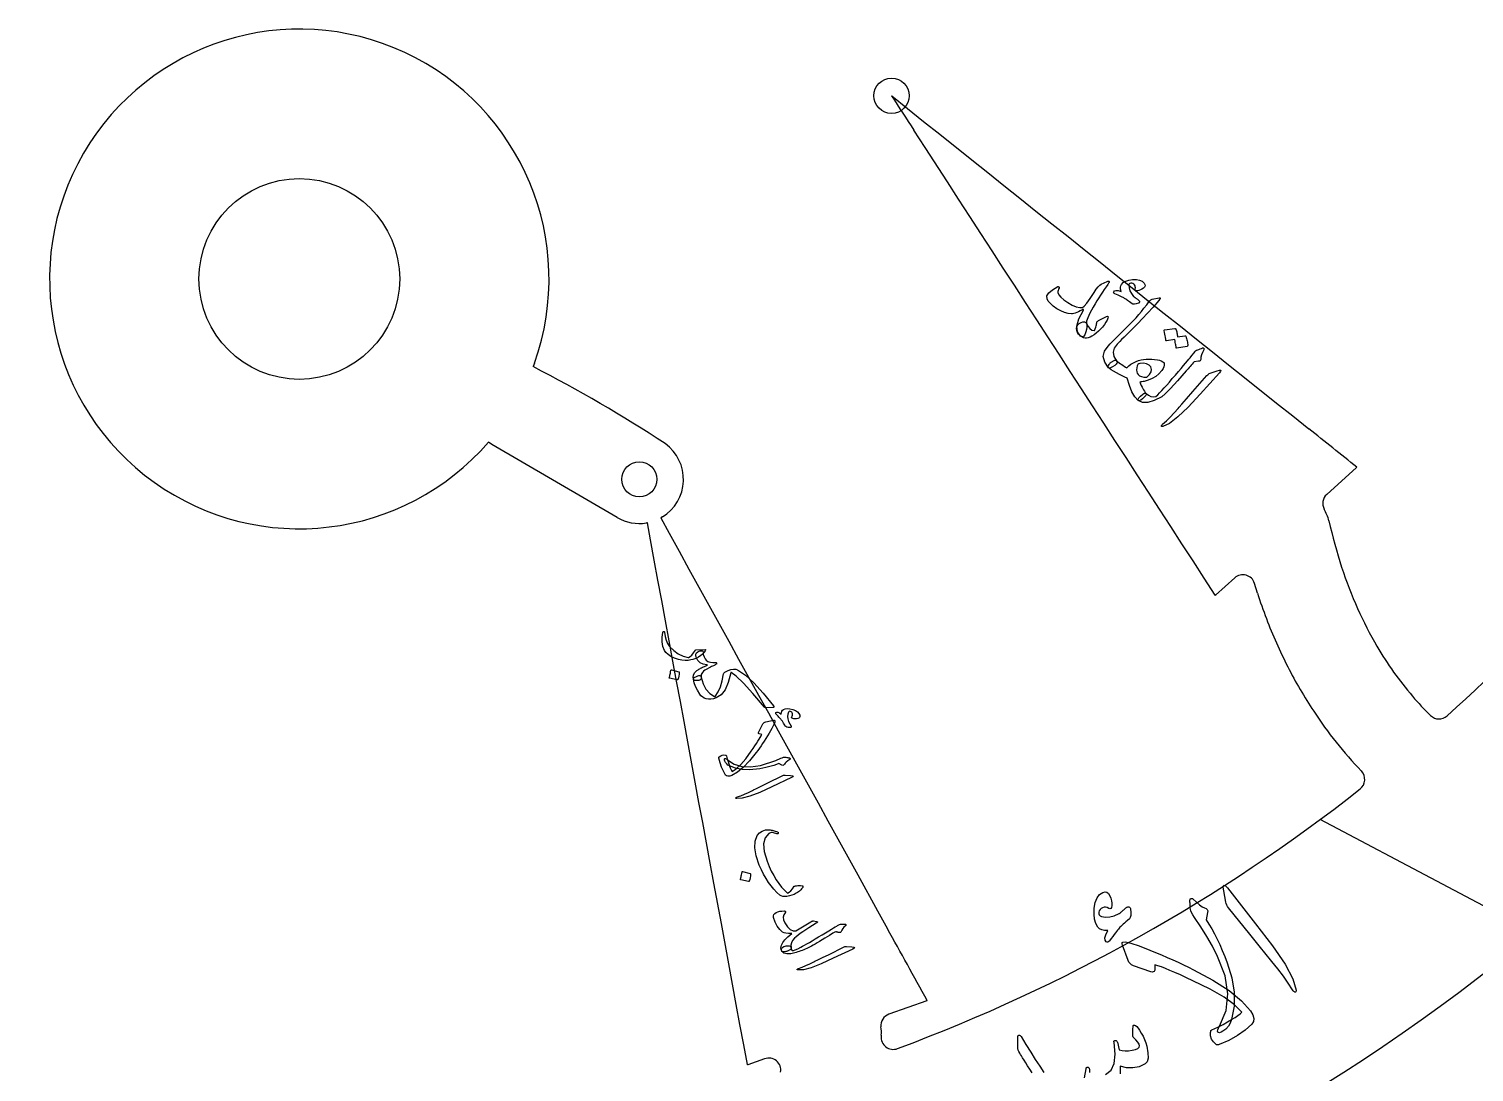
# Model space of a CAD drawing. Header units: millimetres. Extents: x -61 to 61, y -61 to 61.
# Drawn here: x -5.59 to 24.29, y -16.39 to 5.17 of the extents above; entities that cross this region are included whole.
import ezdxf

# ---------------------------------------------------------------- set-up
doc = ezdxf.new("R2010")
doc.units = ezdxf.units.MM
for name, color, linetype in [('CUT_INNER', 6, 'Continuous'), ('CUT_OUTER', 1, 'Continuous'), ('ENGRAVE', 7, 'Continuous'), ('TEXT', 5, 'Continuous')]:
    doc.layers.add(name, color=color, linetype=linetype)

msp = doc.modelspace()

# ---------------------------------------------------------------- linework, layer by layer
at = {"layer": 'CUT_INNER'}
for points in [[(12.2472, 3.7856), (12.251, 3.7828), (12.578, 3.5219), (12.9099, 3.2572), (13.2417, 2.9925), (13.9053, 2.4631), (14.2371, 2.1984), (14.5689, 1.9337), (14.9007, 1.6689), (15.2325, 1.4042), (15.5643, 1.1395), (15.8961, 0.8748), (16.2279, 0.6101), (16.5597, 0.3454), (16.8915, 0.0807), (17.2233, -0.184), (17.5551, -0.4488), (17.8869, -0.7135), (18.2187, -0.9782), (18.5505, -1.2429), (18.8824, -1.5076), (19.2142, -1.7723), (19.546, -2.037), (20.2096, -2.5665), (20.5414, -2.8312), (20.8732, -3.0959)], [(19.3437, -6.1784), (18.9472, -6.5378), (18.9428, -6.5414), (18.9395, -6.5368), (18.7119, -6.1857), (18.4809, -5.8295), (18.25, -5.4734), (18.0191, -5.1172), (17.7882, -4.7611), (17.5573, -4.4049), (17.3264, -4.0488), (17.0955, -3.6926), (16.8645, -3.3364), (16.6336, -2.9803), (16.4027, -2.6241), (16.1718, -2.268), (15.9409, -1.9118), (15.71, -1.5557), (15.479, -1.1995), (15.2481, -0.8434), (15.0172, -0.4872), (14.7863, -0.1311), (14.5554, 0.2251), (14.3245, 0.5813), (14.0936, 0.9374), (13.8626, 1.2936), (13.6317, 1.6497), (13.4008, 2.0059), (12.939, 2.7182), (12.7081, 3.0743)], [(4.8614, -1.7411), (4.8352, -1.8115)], [(6.5734, -4.9299), (3.983, -3.4201), (3.9101, -3.3727)], [(21.8682, -3.89), (21.8641, -3.8941), (21.2455, -4.4548)], [(9.6222, -16.1187), (9.2717, -16.2441), (9.2663, -16.2458), (9.265, -16.2402), (9.189, -15.8287), (9.112, -15.4113), (9.0349, -14.9939), (8.8808, -14.1591), (8.7268, -13.3243), (8.5727, -12.4894), (8.4956, -12.072), (8.4186, -11.6546), (8.3415, -11.2372), (8.2645, -10.8198), (8.1875, -10.4024), (8.0334, -9.5676), (7.9563, -9.1502), (7.8793, -8.7327), (7.8022, -8.3153), (7.7252, -7.8979), (7.6481, -7.4805), (7.5711, -7.0631), (7.4941, -6.6457), (7.417, -6.2283), (7.34, -5.8109), (7.2629, -5.3935), (7.1973, -5.038), (7.177, -5.0422)], [(7.5103, -4.9184), (7.4726, -4.9391), (7.6475, -5.2558), (7.8528, -5.6274), (8.058, -5.9989), (8.2633, -6.3705), (8.4685, -6.742), (8.6738, -7.1135), (8.879, -7.4851), (9.0843, -7.8566), (9.2895, -8.2282), (9.4948, -8.5997), (9.7, -8.9712), (9.9053, -9.3428), (10.1105, -9.7143), (10.3158, -10.0858), (10.521, -10.4574), (10.7263, -10.8289), (10.9315, -11.2005), (11.1368, -11.572), (11.342, -11.9435), (11.5472, -12.3151), (11.9577, -13.0582), (12.163, -13.4297)], [(19.8125, -6.4963), (19.751, -6.2917)], [(12.9836, -14.9157), (12.9783, -14.9179), (12.1922, -15.1991)], [(12.0345, -15.6336), (12.0329, -15.6489)]]:
    msp.add_lwpolyline(points, dxfattribs=at)
msp.add_circle((0, 0), 2.075, dxfattribs=at)
for centre, radius, start, end in [((0, 0), 5.1637, 340.29547, 319.22034), ((0.0025, 17.3584), 35.49, 311.96577, 338.90813), ((673.6834, 431.8748), 787.8822, 212.9114146, 212.9730474), ((-9.5508, -29.619), 31.3084, 56.85782, 62.64568), ((0.0002, 17.3591), 43.3897, 274.21945, 332.84755), ((-593.1369, -773.4125), 985.0868, 51.368029, 51.4420743), ((7.0323, -4.1426), 0.9113, 301.64063, 54.14063), ((21.4134, -4.64), 0.25, 132.1875, 208.07725), ((20.3959, -5.2217), 0.9221, 14.02473, 30.21132), ((7.0323, -4.1426), 0.9113, 239.76562, 279.14062), ((31.5146, -2.7065), 10.4777, 192.63383, 198.07495), ((29.9727, -3.2041), 8.8575, 198.10945, 204.04927), ((19.5116, -6.3637), 0.25, 16.7296, 132.1875), ((30.1513, -3.1404), 10.8698, 197.9832, 200.91509), ((29.0838, -3.5993), 7.8848, 204.05889, 210.42818), ((29.5057, -3.3978), 10.1748, 200.8587, 206.99205), ((28.4737, -3.963), 7.1745, 210.39225, 220.51341), ((28.7989, -3.7559), 9.3825, 207.00256, 213.51633), ((26.7427, -5.5207), 4.8469, 219.80669, 226.26553), ((28.3995, -4.0204), 8.9035, 213.51634, 223.68628), ((23.5669, -8.8443), 0.25, 225.59311, 312.01172), ((21.7825, -10.3452), 0.2501, 308.1562, 44.41447), ((0.0029, 17.3534), 35.4859, 290.39511, 308.17798), ((-2288.0211, -1284.5953), 2628.0618, 28.8896316, 28.9266401), ((12.2764, -15.4345), 0.25, 109.6875, 185.51508), ((11.1402, -15.5811), 0.8958, 356.6445, 7.86351), ((12.2817, -15.6738), 0.25, 174.26508, 290.56641), ((9.7065, -16.3541), 0.25, 350.90914, 109.6875)]:
    msp.add_arc(centre, radius, start, end, dxfattribs=at)
at = {"layer": 'CUT_OUTER'}
msp.add_circle((0, 0), 60.75, dxfattribs=at)
at = {"layer": 'ENGRAVE'}
msp.add_lwpolyline([(28.6979, -15.1849), (21.1123, -11.1711)], dxfattribs=at)
for centre, radius in [((0, 17.3597), 40.0734), ((12.2462, 3.7866), 0.3645), ((7.0318, -4.1412), 0.3645)]:
    msp.add_circle(centre, radius, dxfattribs=at)
at = {"layer": 'TEXT'}
for points in [[(16.7199, -0.1114), (16.6822, -0.1643), (16.6446, -0.2188), (16.607, -0.275), (16.5694, -0.3327), (16.5316, -0.3923), (16.4934, -0.4539), (16.4548, -0.5174), (16.4157, -0.583), (16.3488, -0.7047), (16.3035, -0.8016), (16.2797, -0.8735), (16.2775, -0.9206), (16.2824, -0.9556), (16.2815, -0.9962), (16.2747, -1.0426), (16.2621, -1.0947), (16.2405, -1.1526), (16.2152, -1.1862), (16.1861, -1.1953), (16.1534, -1.1801), (16.0892, -1.0931), (16.0782, -0.9747), (16.1204, -0.8248), (16.2157, -0.6435), (16.2171, -0.6402), (16.2173, -0.6371), (16.2165, -0.6342), (16.2146, -0.6314), (16.2126, -0.6299), (16.21, -0.629), (16.2067, -0.6288), (16.2027, -0.6291), (16.1751, -0.645), (16.145, -0.661), (16.1127, -0.6771), (16.0779, -0.6932), (16.0439, -0.7073), (16.0138, -0.7171), (15.9875, -0.7225), (15.9651, -0.7237), (15.8977, -0.7158), (15.8255, -0.695), (15.7487, -0.6613), (15.6671, -0.6148), (15.5902, -0.5621), (15.5305, -0.51), (15.4882, -0.4585), (15.4631, -0.4077), (15.4608, -0.347), (15.4974, -0.2852), (15.5731, -0.2223), (15.6878, -0.1583), (15.6929, -0.1576), (15.6977, -0.1584), (15.7022, -0.1606), (15.7064, -0.1644), (15.7103, -0.1698), (15.7123, -0.1754), (15.7123, -0.1811), (15.7104, -0.1869), (15.6983, -0.2134), (15.6904, -0.2377), (15.6866, -0.2599), (15.687, -0.2799), (15.7057, -0.3267), (15.7456, -0.3771), (15.8068, -0.431), (15.8892, -0.4886), (15.9843, -0.5435), (16.0669, -0.5783), (16.1369, -0.593), (16.1945, -0.5876), (16.2331, -0.5604), (16.2862, -0.4996), (16.3538, -0.4052), (16.4359, -0.2773), (16.4804, -0.2113), (16.5191, -0.1611), (16.5522, -0.1266), (16.5796, -0.1079), (16.7073, -0.0542), (16.7208, -0.0487), (16.7317, -0.046), (16.7398, -0.0462), (16.7452, -0.0492), (16.7473, -0.0571), (16.7438, -0.0701), (16.7346, -0.0882), (16.7199, -0.1114)], [(17.2194, -0.5112), (17.1939, -0.4917), (17.1701, -0.4738), (17.148, -0.4574), (17.1277, -0.4424), (17.1091, -0.4291), (17.0923, -0.4177), (17.0772, -0.4083), (17.0638, -0.4007), (17.0497, -0.3934), (17.0327, -0.3848), (17.0125, -0.3749), (16.9894, -0.3636), (16.963, -0.3512), (16.9335, -0.3375), (16.9006, -0.3228), (16.8645, -0.307), (16.8511, -0.2993), (16.8426, -0.29), (16.8392, -0.279), (16.8408, -0.2664), (16.855, -0.2467), (16.885, -0.2386), (16.9307, -0.2419), (16.992, -0.2567), (16.982, -0.2119), (16.9799, -0.173), (16.9856, -0.1401), (16.9991, -0.1131), (17.037, -0.0759), (17.0885, -0.0468), (17.1534, -0.0259), (17.2319, -0.0132), (17.3108, -0.0113), (17.3771, -0.0229), (17.4307, -0.048), (17.4716, -0.0866), (17.4868, -0.1151), (17.489, -0.1419), (17.4782, -0.1669), (17.4545, -0.1903), (17.4242, -0.2104), (17.3936, -0.2259), (17.3629, -0.2366), (17.332, -0.2425), (17.307, -0.2431), (17.2907, -0.2375), (17.283, -0.2257), (17.284, -0.2076), (17.2885, -0.184), (17.2876, -0.162), (17.2812, -0.1416), (17.2693, -0.1229), (17.254, -0.106), (17.2369, -0.0944), (17.218, -0.088), (17.1974, -0.0869), (17.1772, -0.0907), (17.163, -0.0993), (17.1547, -0.1127), (17.1524, -0.1309), (17.158, -0.1863), (17.1765, -0.243), (17.208, -0.301), (17.2525, -0.3603), (17.257, -0.3649), (17.2624, -0.3698), (17.2685, -0.3749), (17.2755, -0.3803), (17.2833, -0.386), (17.2917, -0.3922), (17.3007, -0.3988), (17.3103, -0.406), (17.3205, -0.4138), (17.3299, -0.4208), (17.3383, -0.4271), (17.3458, -0.4325), (17.3524, -0.4374), (17.358, -0.4419), (17.3626, -0.4461), (17.3664, -0.4498), (17.3723, -0.4579), (17.3754, -0.4661), (17.3758, -0.4744), (17.3733, -0.4827), (17.37, -0.4896), (17.3658, -0.4952), (17.3609, -0.4995), (17.3552, -0.5024), (17.307, -0.5145), (17.2683, -0.52), (17.2391, -0.5189), (17.2194, -0.5112)], [(17.7787, -0.393), (17.7872, -0.3916), (17.7937, -0.3916), (17.7983, -0.393), (17.8008, -0.3958), (17.8023, -0.4022), (17.7987, -0.4124), (17.79, -0.4264), (17.7761, -0.4443), (17.6556, -0.5804), (17.5427, -0.7048), (17.4375, -0.8173), (17.3399, -0.918), (17.2552, -1.0027), (17.1793, -1.0787), (17.1124, -1.146), (17.0543, -1.2047), (17.005, -1.2546), (16.9644, -1.2956), (16.9324, -1.3277), (16.9092, -1.3509), (16.8507, -1.4328), (16.8291, -1.5166), (16.8441, -1.6021), (16.896, -1.6895), (16.9092, -1.7149), (16.9085, -1.7394), (16.894, -1.763), (16.8655, -1.7857), (16.8155, -1.8157), (16.7771, -1.834), (16.7501, -1.8407), (16.7346, -1.8358), (16.6542, -1.7196), (16.6259, -1.606), (16.6498, -1.4949), (16.7258, -1.3864), (16.7685, -1.3415), (16.8116, -1.2968), (16.8551, -1.2524), (16.899, -1.2082), (16.9433, -1.1641), (16.9878, -1.12), (17.0324, -1.076), (17.0773, -1.0319), (17.1631, -0.948), (17.2388, -0.8708), (17.3044, -0.8003), (17.36, -0.7365), (17.4119, -0.6736), (17.4664, -0.6057), (17.5237, -0.533), (17.5837, -0.4554), (17.5951, -0.442), (17.6071, -0.4317), (17.6199, -0.4244), (17.6334, -0.4201)], [(16.469, -0.9986), (16.477, -0.9721), (16.483, -0.9483), (16.487, -0.9272), (16.4888, -0.9088), (16.4916, -0.8942), (16.4983, -0.8814), (16.509, -0.8702), (16.5237, -0.8608), (16.6942, -0.7749), (16.7108, -0.7694), (16.7204, -0.7732), (16.7228, -0.7863), (16.7182, -0.8086), (16.7028, -0.85), (16.6793, -0.8945), (16.6477, -0.9424), (16.608, -0.9934), (16.5671, -1.0393), (16.5245, -1.0814), (16.4801, -1.1198), (16.4339, -1.1545), (16.391, -1.1817), (16.351, -1.2027), (16.3139, -1.2174), (16.2796, -1.2257), (16.2487, -1.2258), (16.2162, -1.2171), (16.1823, -1.1994), (16.1469, -1.173), (16.1158, -1.1411), (16.0932, -1.1056), (16.0792, -1.0665), (16.0737, -1.0237), (16.0785, -0.9824), (16.0954, -0.9477), (16.1244, -0.9195), (16.1655, -0.898), (16.2053, -0.8871), (16.2371, -0.8878), (16.2612, -0.9001), (16.2773, -0.9241), (16.3098, -0.9836), (16.3472, -1.0273), (16.3894, -1.0552), (16.4365, -1.0672), (16.4424, -1.0631), (16.4497, -1.0503), (16.4586, -1.0288), (16.469, -0.9986)], [(18.3126, -1.1731), (18.3169, -1.1733), (18.3211, -1.1752), (18.3252, -1.1789), (18.3292, -1.1842), (18.3386, -1.2079), (18.3468, -1.2316), (18.3538, -1.2553), (18.3597, -1.2791), (18.3643, -1.3031), (18.3678, -1.3277), (18.37, -1.3527), (18.3711, -1.3782), (18.3699, -1.3843), (18.3671, -1.3891), (18.3627, -1.3925), (18.3566, -1.3946), (18.1423, -1.432), (18.1383, -1.4313), (18.1352, -1.4278), (18.1328, -1.4216), (18.1312, -1.4126), (18.131, -1.4057), (18.1297, -1.3952), (18.1275, -1.3811), (18.1242, -1.3635), (18.12, -1.342), (18.1147, -1.3165), (18.1085, -1.287), (18.1013, -1.2535), (17.9338, -1.2813), (17.9277, -1.2811), (17.9232, -1.2778), (17.9205, -1.2713), (17.9193, -1.2617), (17.9183, -1.2534), (17.9165, -1.2406), (17.9138, -1.2232), (17.9103, -1.2013), (17.9057, -1.1747), (17.8999, -1.143), (17.8928, -1.1063), (17.8844, -1.0647), (17.8846, -1.0595), (17.8862, -1.0558), (17.8892, -1.0537), (17.8936, -1.0532), (18.1041, -1.0224), (18.1084, -1.0226), (18.1126, -1.0245), (18.1167, -1.0281), (18.1207, -1.0335), (18.1295, -1.0529), (18.137, -1.0726), (18.1434, -1.0926), (18.1485, -1.1128), (18.1526, -1.1332), (18.1557, -1.1536), (18.1579, -1.1741), (18.1591, -1.1947)], [(18.5585, -1.4696), (18.5987, -1.4552), (18.6304, -1.4436), (18.6537, -1.4348), (18.6684, -1.4288), (18.6783, -1.4255), (18.687, -1.425), (18.6945, -1.4272), (18.7008, -1.4321), (18.7057, -1.4397), (18.7073, -1.4482), (18.7057, -1.4577), (18.7008, -1.468), (18.6758, -1.5178), (18.6574, -1.567), (18.6453, -1.6157), (18.6398, -1.6638), (18.6371, -1.6782), (18.6291, -1.689), (18.6157, -1.696), (18.5969, -1.6994), (18.5055, -1.7103), (18.4831, -1.7356), (18.4611, -1.7604), (18.4396, -1.7848), (18.4185, -1.8088), (18.3978, -1.8325), (18.3776, -1.8557), (18.3578, -1.8785), (18.3385, -1.9009), (18.1597, -2.1081), (18.0161, -2.2658), (17.9076, -2.3741), (17.8344, -2.433), (17.6776, -2.5134), (17.5444, -2.5536), (17.4349, -2.5537), (17.3489, -2.5136), (17.3473, -2.5118), (17.3457, -2.51), (17.3441, -2.5083), (17.3424, -2.5065), (17.3429, -2.4867), (17.3598, -2.4589), (17.3931, -2.4232), (17.4429, -2.3795), (17.4626, -2.3647), (17.4804, -2.3577), (17.4963, -2.3586), (17.5103, -2.3674), (17.5606, -2.4046), (17.6115, -2.4276), (17.6628, -2.4362), (17.7145, -2.4305), (17.7507, -2.395), (17.7909, -2.3535), (17.8352, -2.3062), (17.8835, -2.2529), (17.9357, -2.194), (17.9917, -2.1299), (18.0515, -2.0605), (18.1151, -1.9858), (18.1781, -1.913), (18.2345, -1.8474), (18.2844, -1.7889), (18.3277, -1.7376), (18.3647, -1.6937), (18.3955, -1.6574), (18.4201, -1.6287), (18.4386, -1.6077), (18.5246, -1.4971), (18.5342, -1.4874), (18.543, -1.4796), (18.5511, -1.4736), (18.5585, -1.4696)], [(17.8742, -1.7273), (17.8765, -1.7299), (17.8784, -1.7324), (17.8801, -1.7348), (17.8814, -1.7371), (17.8825, -1.7393), (17.8835, -1.7417), (17.8844, -1.7441), (17.8852, -1.7467), (17.8867, -1.781), (17.8792, -1.8166), (17.8626, -1.8535), (17.837, -1.8917), (17.776, -1.9593), (17.7084, -2.0156), (17.634, -2.0603), (17.5529, -2.0936), (17.5327, -2.1001), (17.512, -2.1061), (17.491, -2.1117), (17.4695, -2.1169), (17.4477, -2.1216), (17.4254, -2.1259), (17.4027, -2.1297), (17.3796, -2.133), (17.3951, -2.1689), (17.4107, -2.2029), (17.4265, -2.2351), (17.4425, -2.2655), (17.4588, -2.294), (17.4756, -2.3205), (17.4927, -2.3449), (17.5103, -2.3674), (17.5148, -2.378), (17.5121, -2.3919), (17.5022, -2.409), (17.485, -2.4295), (17.4378, -2.4772), (17.3994, -2.5071), (17.3698, -2.5193), (17.3489, -2.5136), (17.2797, -2.4363), (17.2181, -2.3333), (17.1643, -2.2045), (17.1181, -2.05), (17.0683, -2.0292), (17.0146, -2.0042), (16.957, -1.9749), (16.8956, -1.9414), (16.8355, -1.9066), (16.7886, -1.8774), (16.755, -1.8538), (16.7346, -1.8358), (16.7279, -1.8235), (16.7274, -1.808), (16.733, -1.7894), (16.7448, -1.7677), (16.7525, -1.7565), (16.761, -1.7461), (16.7702, -1.7364), (16.7802, -1.7275), (16.7906, -1.7192), (16.8013, -1.7112), (16.8123, -1.7035), (16.8237, -1.6962), (16.8467, -1.6852), (16.8664, -1.6803), (16.8828, -1.6818), (16.896, -1.6895), (16.9239, -1.711), (16.9515, -1.7314), (16.9789, -1.7509), (17.006, -1.7694), (17.033, -1.7872), (17.0602, -1.8044), (17.0874, -1.8212), (17.1149, -1.8373), (17.1521, -1.7975), (17.1961, -1.7621), (17.247, -1.7311), (17.3047, -1.7044), (17.3551, -1.6873), (17.4067, -1.6737), (17.4595, -1.6637), (17.5135, -1.6573), (17.5689, -1.6547), (17.626, -1.6562), (17.6847, -1.6617), (17.745, -1.6712), (17.7887, -1.6816), (17.8248, -1.6944), (17.8533, -1.7097), (17.8742, -1.7273)], [(17.6109, -1.8189), (17.5705, -1.779), (17.5182, -1.7535), (17.4541, -1.7424), (17.3781, -1.7457), (17.3582, -1.7526), (17.3413, -1.7701), (17.3276, -1.7982), (17.3171, -1.837), (17.3127, -1.8795), (17.3161, -1.917), (17.3273, -1.9496), (17.3462, -1.9772), (17.3749, -2.0001), (17.414, -2.0169), (17.4635, -2.0276), (17.5234, -2.0322), (17.5811, -1.9751), (17.6149, -1.9206), (17.6249, -1.8685), (17.6109, -1.8189)], [(18.9795, -1.8981), (19.0282, -1.8852), (19.0524, -1.8884), (19.0519, -1.9078), (19.027, -1.9433), (18.625, -2.3827), (18.3776, -2.6517), (18.1671, -2.8524), (17.9937, -2.9849), (17.8572, -3.0492), (17.8431, -3.0512), (17.8336, -3.0502), (17.8288, -3.0462), (17.8286, -3.0392), (17.831, -3.0313), (17.8358, -3.0229), (17.843, -3.0139), (17.8526, -3.0044), (17.9302, -2.934), (18.0093, -2.8558), (18.0899, -2.7697), (18.172, -2.6757), (18.1938, -2.6516), (18.2522, -2.5858), (18.3471, -2.4784), (18.4786, -2.3292), (18.7674, -1.9956), (18.7838, -1.9791), (18.8006, -1.9655), (18.8176, -1.955), (18.8349, -1.9475)], [(7.5174, -7.3064), (7.5191, -7.2998), (7.5214, -7.2943), (7.5243, -7.2901), (7.528, -7.2871), (7.5313, -7.2856), (7.535, -7.2851), (7.5391, -7.2857), (7.5436, -7.2874), (7.5467, -7.2896), (7.549, -7.2931), (7.5506, -7.2979), (7.5514, -7.3039), (7.5622, -7.3905), (7.5836, -7.4682), (7.6156, -7.537), (7.6582, -7.5969), (7.7446, -7.6823), (7.8368, -7.7484), (7.9351, -7.7952), (8.0392, -7.8227), (8.0411, -7.823), (8.0427, -7.8232), (8.0441, -7.8233), (8.0453, -7.8235), (8.0463, -7.8235), (8.0472, -7.8235), (8.0481, -7.8234), (8.049, -7.8231), (8.0816, -7.8053), (8.1159, -7.7745), (8.1518, -7.7308), (8.1894, -7.6741), (8.1921, -7.6716), (8.1946, -7.6698), (8.1969, -7.6689), (8.1991, -7.6687), (8.392, -7.6558), (8.4005, -7.659), (8.3995, -7.6701), (8.389, -7.6892), (8.3691, -7.7163), (8.3371, -7.7523), (8.2994, -7.7853), (8.256, -7.8153), (8.2069, -7.8421), (8.1781, -7.8543), (8.1406, -7.8654), (8.0946, -7.8754), (8.04, -7.8844), (7.9789, -7.8875), (7.9117, -7.8805), (7.8384, -7.8632), (7.7592, -7.8358), (7.6853, -7.802), (7.6262, -7.7647), (7.5818, -7.7238), (7.5521, -7.6794), (7.5196, -7.5936), (7.503, -7.5028), (7.5023, -7.4071), (7.5174, -7.3064)], [(8.6301, -7.9425), (8.6299, -7.9512), (8.6263, -7.9589), (8.6195, -7.9655), (8.6094, -7.9712), (8.6023, -7.9749), (8.5924, -7.9799), (8.5798, -7.9863), (8.5644, -7.9941), (8.5462, -8.0032), (8.5256, -8.0135), (8.5023, -8.0252), (8.4765, -8.0381), (8.4274, -8.0634), (8.3876, -8.0874), (8.3569, -8.11), (8.3355, -8.1312), (8.3206, -8.1531), (8.3113, -8.1771), (8.3075, -8.2033), (8.3094, -8.2315), (8.31, -8.2583), (8.3019, -8.2783), (8.2851, -8.2914), (8.2595, -8.2978), (8.2168, -8.3015), (8.1852, -8.3012), (8.1648, -8.2969), (8.1555, -8.2885), (8.1439, -8.2359), (8.1485, -8.1879), (8.1693, -8.1445), (8.2063, -8.1057), (8.219, -8.0964), (8.2327, -8.0869), (8.2474, -8.0771), (8.2631, -8.067), (8.28, -8.0569), (8.2983, -8.0469), (8.318, -8.037), (8.339, -8.0273), (8.3595, -8.0181), (8.3777, -8.0098), (8.3936, -8.0025), (8.4072, -7.9961), (8.4183, -7.9909), (8.4267, -7.9869), (8.4324, -7.9843), (8.4355, -7.9831), (8.4369, -7.9824), (8.4377, -7.9818), (8.4379, -7.9811), (8.4374, -7.9804), (8.4363, -7.9798), (8.4343, -7.9791), (8.4315, -7.9786), (8.4279, -7.978), (8.3536, -7.9655), (8.2917, -7.9343), (8.2422, -7.8843), (8.2051, -7.8156), (8.1976, -7.7835), (8.2014, -7.755), (8.2164, -7.7303), (8.2426, -7.7093), (8.2686, -7.6963), (8.2919, -7.6887), (8.3125, -7.6864), (8.3304, -7.6895), (8.3445, -7.6961), (8.3537, -7.7044), (8.3579, -7.7145), (8.3572, -7.7264), (8.3544, -7.7374), (8.3529, -7.7468), (8.3527, -7.7545), (8.3539, -7.7605), (8.37, -7.8108), (8.3904, -7.8515), (8.4151, -7.8828), (8.4441, -7.9044), (8.4683, -7.9145), (8.5035, -7.9215), (8.5496, -7.9252), (8.6067, -7.9257), (8.6159, -7.9261), (8.6229, -7.9291), (8.6276, -7.9345), (8.6301, -7.9425)], [(8.3094, -8.2315), (8.3489, -8.3669), (8.4084, -8.4784), (8.4879, -8.566), (8.5875, -8.6298), (8.5909, -8.631), (8.5943, -8.6312), (8.5976, -8.6305), (8.6007, -8.6289), (8.6607, -8.5371), (8.7088, -8.429), (8.745, -8.3046), (8.7694, -8.1638), (8.7772, -8.1465), (8.7957, -8.1292), (8.8249, -8.112), (8.8648, -8.0948), (8.9248, -8.0748), (8.9779, -8.0659), (9.0241, -8.0683), (9.0635, -8.0818), (9.225, -8.1907), (9.4021, -8.3504), (9.5948, -8.561), (9.8029, -8.8224), (9.8056, -8.8252), (9.8078, -8.8279), (9.8095, -8.8306), (9.8107, -8.8332), (9.8116, -8.8357), (9.8124, -8.8379), (9.8131, -8.8399), (9.8138, -8.8418), (9.8147, -8.8465), (9.8139, -8.8504), (9.8114, -8.8535), (9.8071, -8.8558), (9.8062, -8.856), (9.8051, -8.8562), (9.8039, -8.8564), (9.8025, -8.8564), (9.8009, -8.8565), (9.7989, -8.8565), (9.7966, -8.8566), (9.7939, -8.8566), (9.6603, -8.8676), (9.648, -8.8674), (9.6376, -8.8651), (9.6291, -8.8606), (9.6225, -8.854), (9.3812, -8.5677), (9.1859, -8.3522), (9.0365, -8.2078), (8.9331, -8.1343), (8.9289, -8.1331), (8.9257, -8.134), (8.9235, -8.137), (8.9223, -8.142), (8.871, -8.3393), (8.8038, -8.4914), (8.7206, -8.5984), (8.6216, -8.6602), (8.563, -8.6777), (8.509, -8.6864), (8.4596, -8.6866), (8.4149, -8.678), (8.3723, -8.6617), (8.3357, -8.6405), (8.3049, -8.6142), (8.2802, -8.5829), (8.231, -8.5019), (8.1926, -8.4234), (8.165, -8.3474), (8.1483, -8.2737), (8.1493, -8.262), (8.1551, -8.2509), (8.1658, -8.2406), (8.1813, -8.2309), (8.1999, -8.2217), (8.216, -8.2141), (8.2298, -8.2081), (8.2413, -8.2036), (8.2581, -8.1988), (8.2725, -8.1973), (8.2844, -8.1991), (8.2938, -8.2042), (8.2994, -8.2086), (8.3039, -8.2146), (8.3072, -8.2223), (8.3094, -8.2315)], [(7.8496, -8.121), (7.8525, -8.1224), (7.8549, -8.125), (7.8567, -8.1287), (7.858, -8.1336), (7.8564, -8.1718), (7.8511, -8.2091), (7.8421, -8.2456), (7.8295, -8.2813), (7.827, -8.2852), (7.824, -8.2876), (7.8204, -8.2885), (7.8163, -8.2879), (7.657, -8.2539), (7.6528, -8.252), (7.6507, -8.2484), (7.6506, -8.2431), (7.6525, -8.2361), (7.6543, -8.23), (7.6567, -8.2206), (7.6598, -8.2077), (7.6637, -8.1914), (7.6682, -8.1716), (7.6733, -8.1478), (7.6789, -8.1203), (7.6851, -8.0889), (7.6864, -8.0845), (7.6884, -8.0819), (7.691, -8.081), (7.6942, -8.0818)], [(10.0497, -9.2415), (10.0376, -9.2206), (10.0262, -9.2013), (10.0155, -9.1835), (10.0057, -9.1672), (9.9966, -9.1526), (9.9882, -9.1398), (9.9804, -9.1289), (9.9733, -9.1198), (9.9656, -9.1106), (9.9562, -9.0997), (9.945, -9.087), (9.9321, -9.0725), (9.9174, -9.0562), (9.9007, -9.0382), (9.8821, -9.0185), (9.8616, -8.997), (9.8544, -8.9879), (9.8512, -8.9789), (9.852, -8.9703), (9.8568, -8.962), (9.8723, -8.9524), (9.8955, -8.9553), (9.9264, -8.9708), (9.9648, -8.9988), (9.9708, -8.9647), (9.9805, -8.937), (9.994, -8.9158), (10.0112, -8.9009), (10.0483, -8.8859), (10.0925, -8.8805), (10.1437, -8.8847), (10.202, -8.8985), (10.2575, -8.9199), (10.3003, -8.9471), (10.3303, -8.98), (10.3477, -9.0187), (10.3501, -9.0429), (10.3439, -9.0622), (10.3292, -9.0765), (10.3059, -9.0859), (10.279, -9.0912), (10.2533, -9.0932), (10.2288, -9.0917), (10.2056, -9.087), (10.188, -9.0802), (10.1783, -9.0716), (10.1763, -9.0611), (10.1822, -9.0489), (10.1922, -9.0337), (10.1979, -9.0181), (10.1993, -9.0021), (10.1964, -8.9857), (10.1906, -8.9695), (10.1821, -8.9564), (10.1708, -8.9465), (10.1568, -8.9398), (10.1416, -8.9367), (10.1292, -8.9385), (10.1196, -8.9455), (10.1128, -8.9575), (10.1006, -8.9977), (10.0972, -9.0425), (10.1024, -9.0919), (10.1163, -9.146), (10.1181, -9.1505), (10.1204, -9.1555), (10.1232, -9.1608), (10.1266, -9.1666), (10.1303, -9.1728), (10.1343, -9.1795), (10.1387, -9.1868), (10.1433, -9.1945), (10.1482, -9.2029), (10.1527, -9.2105), (10.1567, -9.2173), (10.1604, -9.2232), (10.1635, -9.2285), (10.1662, -9.2333), (10.1682, -9.2375), (10.1697, -9.2412), (10.1715, -9.2485), (10.1713, -9.2551), (10.1692, -9.261), (10.1651, -9.2661), (10.1608, -9.2699), (10.1563, -9.2726), (10.1516, -9.2742), (10.1468, -9.2746), (10.1097, -9.2691), (10.0812, -9.2617), (10.0612, -9.2525), (10.0497, -9.2415)], [(8.8341, -9.8605), (8.8501, -9.9213), (8.8656, -9.9761), (8.8807, -10.0246), (8.8955, -10.067), (8.9098, -10.1034), (8.9235, -10.134), (8.9368, -10.1587), (8.9495, -10.1775), (9.0343, -10.1228), (9.1282, -10.0356), (9.2314, -9.9158), (9.3436, -9.7634), (9.384, -9.7049), (9.4207, -9.6506), (9.4537, -9.6005), (9.483, -9.5547), (9.5085, -9.5131), (9.5301, -9.4759), (9.5477, -9.4429), (9.5615, -9.4143), (9.5077, -9.4045), (9.4984, -9.3955), (9.494, -9.3852), (9.4944, -9.3736), (9.4998, -9.3608), (9.5845, -9.1969), (9.5957, -9.1805), (9.6093, -9.1677), (9.6255, -9.1583), (9.644, -9.1523), (9.802, -9.1229), (9.8133, -9.1214), (9.822, -9.122), (9.8281, -9.1248), (9.8316, -9.1298), (9.8297, -9.1593), (9.8093, -9.2123), (9.7705, -9.2889), (9.7132, -9.389), (9.6802, -9.4446), (9.6471, -9.4986), (9.6142, -9.551), (9.5812, -9.6019), (9.5483, -9.6511), (9.5154, -9.6988), (9.4826, -9.7448), (9.4498, -9.7893), (9.3117, -9.9601), (9.1813, -10.096), (9.0585, -10.1969), (8.9433, -10.263), (8.8999, -10.2772), (8.8638, -10.2803), (8.8351, -10.2723), (8.8139, -10.2531), (8.7685, -10.1771), (8.7308, -10.094), (8.7007, -10.0038), (8.6783, -9.9065), (8.6766, -9.8975), (8.6766, -9.8897), (8.6783, -9.8833), (8.6817, -9.8782), (8.7132, -9.8544), (8.7452, -9.8405), (8.7775, -9.8363), (8.8101, -9.8419), (8.8205, -9.8457), (8.828, -9.8501), (8.8325, -9.855), (8.8341, -9.8605)], [(8.8963, -10.0667), (8.8641, -10.0479), (8.8372, -10.0245), (8.8156, -9.9965), (8.7995, -9.9639), (8.7936, -9.944), (8.7918, -9.9289), (8.7942, -9.9186), (8.8007, -9.9131), (8.8113, -9.9122), (8.8241, -9.9163), (8.8392, -9.9254), (8.8566, -9.9396), (8.9943, -10.0302), (9.1531, -10.0794), (9.3332, -10.0871), (9.5345, -10.0534), (9.6429, -10.0237), (9.7494, -9.9895), (9.8542, -9.951), (9.957, -9.908), (9.9868, -9.8955), (10.0111, -9.8872), (10.0298, -9.883), (10.043, -9.883), (10.0616, -9.8864), (10.0782, -9.8893), (10.0926, -9.8918), (10.105, -9.8938), (10.1152, -9.8955), (10.1235, -9.8969), (10.1297, -9.898), (10.1339, -9.8989), (10.1398, -9.9017), (10.1443, -9.9049), (10.1472, -9.9087), (10.1486, -9.913), (10.1485, -9.9191), (10.1473, -9.9242), (10.145, -9.9282), (10.1415, -9.9311), (10.1008, -9.9602), (10.0688, -9.9862), (10.0456, -10.009), (10.0312, -10.0287), (10.0212, -10.0433), (10.0093, -10.0515), (9.9957, -10.0533), (9.9803, -10.0488), (9.9133, -10.0185), (9.8646, -10.0369), (9.8134, -10.054), (9.7598, -10.07), (9.7037, -10.0848), (9.645, -10.0986), (9.5837, -10.1116), (9.5198, -10.1236), (9.4533, -10.1347), (9.2995, -10.1491), (9.1554, -10.1425), (9.021, -10.1151), (8.8963, -10.0667)], [(10.1591, -10.2618), (10.1968, -10.2668), (10.2127, -10.276), (10.2068, -10.2894), (10.1792, -10.3069), (9.7727, -10.4969), (9.5229, -10.6128), (9.3185, -10.6918), (9.1596, -10.7341), (9.046, -10.7395), (9.0356, -10.7368), (9.0293, -10.7333), (9.0271, -10.7292), (9.029, -10.7243), (9.0329, -10.7195), (9.0387, -10.715), (9.0463, -10.7108), (9.0557, -10.7069), (9.13, -10.6803), (9.2077, -10.6487), (9.2886, -10.612), (9.3728, -10.5702), (9.395, -10.5598), (9.4546, -10.5308), (9.5516, -10.4834), (9.6861, -10.4175), (9.9834, -10.2685), (9.9996, -10.2617), (10.0151, -10.2571), (10.03, -10.2547), (10.0442, -10.2545)], [(10.4099, -12.5756), (10.3995, -12.5923), (10.3873, -12.6086), (10.3733, -12.6244), (10.3574, -12.6399), (10.3397, -12.6548), (10.3204, -12.6693), (10.2995, -12.6832), (10.277, -12.6967), (10.2305, -12.7204), (10.1827, -12.7391), (10.1337, -12.753), (10.0835, -12.7621), (10.0369, -12.7652), (9.9972, -12.7619), (9.9645, -12.7523), (9.9387, -12.7364), (9.8759, -12.679), (9.8157, -12.6158), (9.758, -12.5469), (9.7028, -12.4722), (9.6504, -12.3917), (9.6009, -12.3053), (9.5545, -12.213), (9.511, -12.1147), (9.4453, -11.925), (9.4161, -11.7604), (9.4236, -11.6209), (9.4677, -11.5066), (9.5138, -11.4497), (9.5713, -11.4105), (9.6402, -11.3889), (9.7206, -11.3851), (9.7388, -11.387), (9.7579, -11.3899), (9.7776, -11.3939), (9.7981, -11.399), (9.8194, -11.4051), (9.8414, -11.4123), (9.8642, -11.4206), (9.8876, -11.4299), (9.8946, -11.4334), (9.8996, -11.4377), (9.9029, -11.443), (9.9042, -11.4492), (9.9041, -11.4537), (9.9025, -11.458), (9.8994, -11.4622), (9.8948, -11.4661), (9.8901, -11.4689), (9.8851, -11.4701), (9.8797, -11.4697), (9.8741, -11.4677), (9.8513, -11.4593), (9.8284, -11.4526), (9.8055, -11.4476), (9.7824, -11.4443), (9.7613, -11.444), (9.7421, -11.4467), (9.7246, -11.4523), (9.7089, -11.4609), (9.631, -11.5494), (9.599, -11.6746), (9.6128, -11.8367), (9.6725, -12.0356), (9.715, -12.1415), (9.7606, -12.2406), (9.8092, -12.333), (9.8608, -12.4186), (9.9155, -12.4975), (9.9733, -12.5698), (10.0342, -12.6356), (10.0981, -12.6948), (10.131, -12.6751), (10.1645, -12.6449), (10.1987, -12.6044), (10.2335, -12.5535), (10.2376, -12.5508), (10.2461, -12.548), (10.2588, -12.5451), (10.2759, -12.5421), (10.2778, -12.5423), (10.2794, -12.5424), (10.2807, -12.5423), (10.2817, -12.542), (10.3056, -12.5398), (10.333, -12.5392), (10.3638, -12.5402), (10.3982, -12.5429), (10.4093, -12.5456), (10.415, -12.5519), (10.4152, -12.5619), (10.4099, -12.5756)], [(9.3216, -12.289), (9.3245, -12.2904), (9.3268, -12.293), (9.3287, -12.2967), (9.3299, -12.3015), (9.3283, -12.3398), (9.3231, -12.3771), (9.3141, -12.4136), (9.3014, -12.4492), (9.2989, -12.4532), (9.2959, -12.4556), (9.2924, -12.4565), (9.2883, -12.4559), (9.1289, -12.4219), (9.1248, -12.42), (9.1226, -12.4164), (9.1225, -12.4111), (9.1245, -12.4041), (9.1262, -12.398), (9.1286, -12.3886), (9.1318, -12.3757), (9.1356, -12.3594), (9.1402, -12.3395), (9.1452, -12.3158), (9.1509, -12.2883), (9.1571, -12.2569), (9.1584, -12.2525), (9.1604, -12.2499), (9.1629, -12.249), (9.1661, -12.2498)], [(19.1157, -12.6469), (19.1069, -12.5686), (19.117, -12.5327), (19.1461, -12.5391), (19.1942, -12.5877), (19.7715, -13.3295), (20.1263, -13.7845), (20.3853, -14.1637), (20.5472, -14.468), (20.6113, -14.6977), (20.6105, -14.7204), (20.6063, -14.735), (20.5987, -14.7416), (20.5877, -14.7401), (20.5759, -14.7344), (20.5639, -14.7247), (20.5518, -14.7112), (20.5395, -14.6938), (20.4502, -14.5545), (20.349, -14.4108), (20.236, -14.2628), (20.1113, -14.1104), (20.0795, -14.07), (19.9926, -13.9617), (19.8507, -13.7854), (19.6541, -13.5408), (19.2147, -13.0004), (19.1935, -12.9703), (19.1769, -12.9407), (19.165, -12.9115), (19.1576, -12.8828)], [(17.164, -13.2273), (17.1279, -13.2582), (17.0944, -13.287), (17.0635, -13.3138), (17.0353, -13.3385), (17.0101, -13.3612), (16.9882, -13.382), (16.9697, -13.401), (16.9544, -13.4181), (16.9394, -13.4364), (16.9214, -13.4587), (16.9005, -13.485), (16.8767, -13.5153), (16.85, -13.5499), (16.8206, -13.5888), (16.7883, -13.6323), (16.7533, -13.6801), (16.7378, -13.6972), (16.7213, -13.7061), (16.704, -13.7067), (16.6859, -13.6991), (16.6616, -13.6696), (16.6593, -13.6212), (16.6789, -13.5539), (16.7201, -13.4678), (16.6511, -13.4644), (16.5934, -13.4516), (16.547, -13.4294), (16.5119, -13.3978), (16.4695, -13.3254), (16.4432, -13.2362), (16.433, -13.1303), (16.4384, -13.0076), (16.4594, -12.8889), (16.4958, -12.7948), (16.5479, -12.7251), (16.6157, -12.6798), (16.6614, -12.6686), (16.7009, -12.6762), (16.7343, -12.7024), (16.7616, -12.7474), (16.7823, -12.8009), (16.7961, -12.8528), (16.8029, -12.9032), (16.8026, -12.9519), (16.7962, -12.9896), (16.7831, -13.0118), (16.7636, -13.0185), (16.7375, -13.0097), (16.7043, -12.9934), (16.6719, -12.9859), (16.6403, -12.9871), (16.6096, -12.9972), (16.5803, -13.0131), (16.5582, -13.0339), (16.5432, -13.0595), (16.5353, -13.0899), (16.5347, -13.1217), (16.5429, -13.1466), (16.5599, -13.1645), (16.5858, -13.1755), (16.6685, -13.19), (16.7571, -13.1854), (16.8516, -13.1614), (16.9518, -13.1182), (16.9599, -13.1133), (16.9686, -13.1072), (16.9779, -13.1), (16.9879, -13.0916), (16.9986, -13.0822), (17.0101, -13.072), (17.0225, -13.0611), (17.0357, -13.0495), (17.0502, -13.0371), (17.0633, -13.0258), (17.0749, -13.0156), (17.085, -13.0065), (17.0941, -12.9985), (17.1023, -12.9918), (17.1097, -12.9864), (17.1163, -12.9823), (17.1299, -12.9765), (17.1428, -12.975), (17.1551, -12.9777), (17.1666, -12.9846), (17.1758, -12.9922), (17.1829, -13.0006), (17.1877, -13.0097), (17.1904, -13.0194), (17.1944, -13.0967), (17.1913, -13.1571), (17.1812, -13.2006), (17.164, -13.2273)], [(19.2778, -15.3085), (19.251, -15.3828), (19.2124, -15.4478), (19.162, -15.5035), (19.1, -15.5498), (19.0605, -15.5699), (19.0296, -15.5795), (19.0072, -15.5787), (18.9934, -15.5673), (18.9877, -15.5458), (18.9916, -15.5176), (19.0051, -15.4828), (19.028, -15.4414), (19.164, -15.1213), (19.2023, -14.7745), (19.1438, -14.4015), (18.9897, -14.0027), (18.883, -13.7928), (18.7681, -13.5885), (18.645, -13.3896), (18.5141, -13.1961), (18.4762, -13.1401), (18.4489, -13.0938), (18.4323, -13.0572), (18.4264, -13.0303), (18.4246, -12.9912), (18.4229, -12.9565), (18.4212, -12.9262), (18.4195, -12.9004), (18.4181, -12.8789), (18.4171, -12.8616), (18.4165, -12.8485), (18.4164, -12.8397), (18.419, -12.8266), (18.4233, -12.8164), (18.4294, -12.809), (18.4372, -12.8045), (18.4492, -12.8025), (18.4596, -12.8031), (18.4685, -12.8064), (18.4758, -12.8123), (18.5517, -12.8842), (18.6175, -12.9394), (18.6732, -12.9778), (18.7186, -12.9995), (18.752, -13.0142), (18.7737, -13.0351), (18.7837, -13.0621), (18.7818, -13.0952), (18.7526, -13.2432), (18.811, -13.3353), (18.8683, -13.4329), (18.9242, -13.536), (18.979, -13.6446), (19.0327, -13.7589), (19.0857, -13.8789), (19.1379, -14.0047), (19.1894, -14.1362), (19.2844, -14.4454), (19.3312, -14.7439), (19.3291, -15.0317), (19.2778, -15.3085)], [(9.975, -13.8932), (9.9646, -13.8578), (9.9599, -13.8255), (9.9609, -13.7962), (9.9676, -13.7699), (9.9967, -13.7154), (10.0422, -13.6576), (10.1042, -13.5965), (10.1828, -13.5322), (10.1173, -13.5306), (10.0639, -13.5249), (10.0227, -13.5151), (9.9935, -13.5012), (9.9338, -13.447), (9.8831, -13.378), (9.8413, -13.2942), (9.8086, -13.1955), (9.8053, -13.1654), (9.8125, -13.1389), (9.8302, -13.1158), (9.8583, -13.0963), (9.8941, -13.081), (9.9348, -13.0704), (9.9803, -13.0647), (10.0306, -13.0637), (10.0378, -13.0645), (10.0438, -13.0668), (10.0486, -13.0704), (10.0522, -13.0754), (10.0546, -13.0825), (10.0543, -13.0892), (10.0514, -13.0953), (10.0459, -13.1009), (10.0168, -13.141), (10.0063, -13.1891), (10.0144, -13.2454), (10.0412, -13.3098), (10.0947, -13.3933), (10.1505, -13.4489), (10.2087, -13.4765), (10.2692, -13.4761), (10.5806, -13.2853), (10.5952, -13.2774), (10.6088, -13.2723), (10.6215, -13.2699), (10.6333, -13.2703), (10.6952, -13.2811), (10.7035, -13.2828), (10.7098, -13.2851), (10.714, -13.2878), (10.7162, -13.291), (10.7154, -13.2967), (10.7109, -13.3031), (10.7027, -13.31), (10.6909, -13.3175), (10.6111, -13.3654), (10.538, -13.4107), (10.4717, -13.4535), (10.4121, -13.4938), (10.3591, -13.5313), (10.3127, -13.5659), (10.2729, -13.5975), (10.2396, -13.6261), (10.1997, -13.6713), (10.1745, -13.7187), (10.1638, -13.7684), (10.1677, -13.8204), (10.168, -13.8353), (10.1617, -13.8496), (10.149, -13.8634), (10.1297, -13.8766), (10.1191, -13.8821), (10.1081, -13.8872), (10.0969, -13.8919), (10.0855, -13.8963), (10.0737, -13.9), (10.0615, -13.9029), (10.0488, -13.905), (10.0358, -13.9063), (10.0115, -13.907), (9.9932, -13.9051), (9.9811, -13.9005), (9.975, -13.8932)], [(11.2755, -13.333), (11.2849, -13.3331), (11.2923, -13.3352), (11.2977, -13.3392), (11.3011, -13.3451), (11.3022, -13.3511), (11.3011, -13.3572), (11.2978, -13.3634), (11.2924, -13.3695), (11.263, -13.3972), (11.2387, -13.4265), (11.2196, -13.4573), (11.2057, -13.4897), (11.1985, -13.5012), (11.1886, -13.5084), (11.1759, -13.5112), (11.1605, -13.5097), (11.1521, -13.5078), (11.1436, -13.5058), (11.1351, -13.5037), (11.1266, -13.5015), (11.1181, -13.4993), (11.1096, -13.4972), (11.1011, -13.4952), (11.0927, -13.4933), (11.0764, -13.5002), (11.0328, -13.5249), (10.9619, -13.5673), (10.8637, -13.6275), (10.8098, -13.6607), (10.7591, -13.6916), (10.7115, -13.7201), (10.6671, -13.7463), (10.6259, -13.77), (10.5879, -13.7911), (10.5533, -13.8095), (10.522, -13.8253), (10.4922, -13.8395), (10.4622, -13.853), (10.4319, -13.8659), (10.4015, -13.8781), (10.3706, -13.8898), (10.3394, -13.9008), (10.3077, -13.9113), (10.2755, -13.9213), (10.1651, -13.9473), (10.0786, -13.9515), (10.016, -13.9338), (9.9773, -13.8943), (9.9683, -13.8712), (9.9682, -13.8501), (9.9772, -13.8312), (9.9952, -13.8143), (10.0185, -13.8007), (10.0435, -13.7912), (10.0703, -13.786), (10.0989, -13.785), (10.1265, -13.7874), (10.1471, -13.7938), (10.1606, -13.8043), (10.1671, -13.8186), (10.1704, -13.8304), (10.1734, -13.8409), (10.176, -13.8501), (10.1784, -13.8582), (10.1807, -13.8651), (10.1831, -13.8708), (10.1858, -13.8753), (10.1886, -13.8787), (10.2169, -13.8773), (10.2567, -13.866), (10.3079, -13.8448), (10.3706, -13.8136), (10.4074, -13.7938), (10.4493, -13.7704), (10.4964, -13.7435), (10.5487, -13.7131), (10.6062, -13.6792), (10.6692, -13.6419), (10.7376, -13.6012), (10.8115, -13.5571), (10.8836, -13.5139), (10.9469, -13.4757), (11.0015, -13.4427), (11.0471, -13.4147), (11.084, -13.3919), (11.1121, -13.3745), (11.1315, -13.3623), (11.1422, -13.3555), (11.1565, -13.3478), (11.1727, -13.3422), (11.1909, -13.3384), (11.211, -13.3367), (11.2213, -13.3367), (11.231, -13.3366), (11.24, -13.3363), (11.2484, -13.3359), (11.2562, -13.3354), (11.2633, -13.3347), (11.2697, -13.3339), (11.2755, -13.333)], [(18.8714, -15.5185), (18.9925, -15.4621), (19.1007, -15.4085), (19.1962, -15.3578), (19.2788, -15.3101), (19.349, -15.2657), (19.4071, -15.2247), (19.4531, -15.187), (19.4871, -15.1529), (19.3397, -15.0012), (19.1221, -14.8434), (18.8352, -14.6783), (18.4802, -14.5045), (18.3457, -14.4425), (18.2215, -14.3863), (18.1077, -14.3357), (18.004, -14.2911), (17.9106, -14.2525), (17.8275, -14.2203), (17.7546, -14.1947), (17.6919, -14.1755), (17.6921, -14.2893), (17.6773, -14.3112), (17.6582, -14.3235), (17.6348, -14.3262), (17.6071, -14.3192), (17.2478, -14.1943), (17.2111, -14.176), (17.1806, -14.1515), (17.1562, -14.1211), (17.1378, -14.0845), (17.0232, -13.7683), (17.0162, -13.7455), (17.0143, -13.7275), (17.0176, -13.7142), (17.0261, -13.7058), (17.0851, -13.7014), (17.1976, -13.728), (17.3639, -13.7851), (17.5846, -13.872), (17.7081, -13.9223), (17.8287, -13.9726), (17.9464, -14.023), (18.0612, -14.0735), (18.1731, -14.1241), (18.2821, -14.1749), (18.388, -14.2259), (18.491, -14.2771), (18.8936, -14.496), (19.2248, -14.7098), (19.4832, -14.9203), (19.6672, -15.1292), (19.7145, -15.2125), (19.7356, -15.2854), (19.7304, -15.348), (19.6989, -15.4001), (19.5577, -15.5263), (19.398, -15.6391), (19.22, -15.7381), (19.0238, -15.8232), (19.0053, -15.8302), (18.989, -15.8332), (18.9749, -15.8322), (18.9631, -15.8271), (18.9021, -15.7709), (18.8615, -15.7102), (18.8414, -15.6449), (18.8415, -15.5753), (18.8456, -15.5523), (18.852, -15.5352), (18.8606, -15.5239), (18.8714, -15.5185)], [(11.4271, -13.8055), (11.4648, -13.8106), (11.4806, -13.8198), (11.4748, -13.8331), (11.4471, -13.8506), (11.0406, -14.0406), (10.7908, -14.1565), (10.5865, -14.2356), (10.4275, -14.2778), (10.314, -14.2832), (10.3036, -14.2805), (10.2973, -14.2771), (10.295, -14.2729), (10.2969, -14.268), (10.3009, -14.2632), (10.3067, -14.2587), (10.3143, -14.2545), (10.3237, -14.2507), (10.398, -14.2241), (10.4757, -14.1924), (10.5566, -14.1557), (10.6408, -14.114), (10.6629, -14.1035), (10.7225, -14.0746), (10.8196, -14.0271), (10.9541, -13.9612), (11.2514, -13.8122), (11.2676, -13.8055), (11.2831, -13.8009), (11.298, -13.7985), (11.3122, -13.7982)]]:
    msp.add_lwpolyline(points, close=True, dxfattribs=at)
for points in [[(16.6713, -16.4442), (16.7847, -16.3553), (16.852, -16.2145), (16.8729, -16.0225), (16.847, -15.7793), (16.8455, -15.767), (16.8464, -15.7571), (16.8496, -15.7499), (16.8552, -15.7452), (16.8651, -15.7412), (16.8746, -15.7395), (16.8838, -15.7402), (16.8925, -15.7433), (16.9011, -15.7496), (16.908, -15.7568), (16.9131, -15.7649), (16.9166, -15.7739), (16.9556, -15.9341), (17.0134, -15.9492), (17.0771, -15.9558), (17.1468, -15.9538), (17.2224, -15.9433), (17.2922, -15.9257), (17.3412, -15.9042), (17.3693, -15.879), (17.3767, -15.8501), (17.3666, -15.8171), (17.3411, -15.776), (17.3001, -15.7268), (17.2436, -15.6696), (17.2371, -15.6485), (17.235, -15.6019), (17.2371, -15.5298), (17.2435, -15.4324), (17.2435, -15.4324), (17.2481, -15.4234), (17.2576, -15.4206), (17.2719, -15.4239), (17.291, -15.4333), (17.3165, -15.4527), (17.3449, -15.4847), (17.3762, -15.5292), (17.4104, -15.5863), (17.4467, -15.6525), (17.4775, -15.7194), (17.5027, -15.7871), (17.5223, -15.8556), (17.5477, -15.9955), (17.5508, -16.104), (17.5317, -16.1808), (17.4905, -16.2261), (17.3661, -16.2817), (17.2381, -16.308), (17.1069, -16.305), (16.9726, -16.2726), (16.9715, -16.4311)], [(15.1515, -16.4122), (15.1028, -16.3342), (15.0591, -16.2636), (15.0203, -16.2005), (14.9864, -16.1449), (14.9574, -16.0973), (14.9333, -16.0582), (14.914, -16.0277), (14.8996, -16.0058), (14.8803, -15.971), (14.8667, -15.9389), (14.8589, -15.9094), (14.8568, -15.8826), (14.8572, -15.848), (14.8575, -15.8158), (14.8578, -15.786), (14.8582, -15.7585), (14.8584, -15.7334), (14.8581, -15.7109), (14.8575, -15.6908), (14.8565, -15.6734), (14.857, -15.6587), (14.861, -15.6473), (14.8684, -15.6389), (14.8792, -15.6338), (14.8934, -15.6332), (14.9058, -15.6365), (14.9164, -15.6437), (14.9253, -15.6549), (15.0264, -15.8237), (15.1242, -15.9827), (15.2186, -16.132), (15.3096, -16.2715), (15.397, -16.4014)], [(16.235, -16.5122), (16.2682, -16.3263), (16.2699, -16.3162), (16.2731, -16.308), (16.2778, -16.3018), (16.2839, -16.2975), (16.2925, -16.2944), (16.3011, -16.2934), (16.3096, -16.2946), (16.3181, -16.2979), (16.3303, -16.3148), (16.338, -16.3499), (16.3411, -16.403)]]:
    msp.add_lwpolyline(points, dxfattribs=at)

doc.saveas('drawing.dxf')
